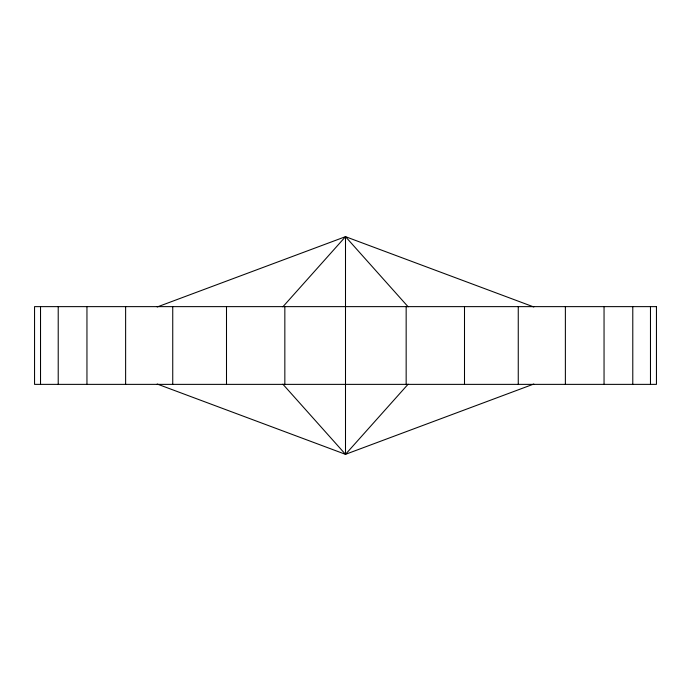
<?xml version="1.0" encoding="UTF-8"?>
<svg xmlns="http://www.w3.org/2000/svg" width="691" height="691" viewBox="0 0 691 691"><rect width="100%" height="100%" fill="white"/><g stroke="black" fill="none" stroke-linecap="round" stroke-linejoin="round"><path stroke-width="1.04" d="M282.852 306.83L345.5 236.668L533.806 306.968M157.194 384.032L345.5 454.332L408.148 384.17M157.194 306.968L345.5 236.668L408.148 306.83M282.852 384.17L345.5 454.332L533.806 384.032M650.473 306.631L650.473 384.369M632.783 306.631L632.783 384.369M604.046 306.631L604.046 384.369M565.376 306.631L565.376 384.369M518.259 306.631L518.259 384.369M464.499 306.631L464.499 384.369M406.161 306.631L406.161 384.369M345.5 236.668L345.5 454.332M284.839 306.631L284.839 384.369M226.501 306.631L226.501 384.369M172.741 306.631L172.741 384.369M125.624 306.631L125.624 384.369M86.954 306.631L86.954 384.369M58.217 306.631L58.217 384.369M40.527 306.631L40.527 384.369M656.45 306.631L34.55 306.631L34.55 384.369L656.45 384.369L656.45 306.631"/></g></svg>
